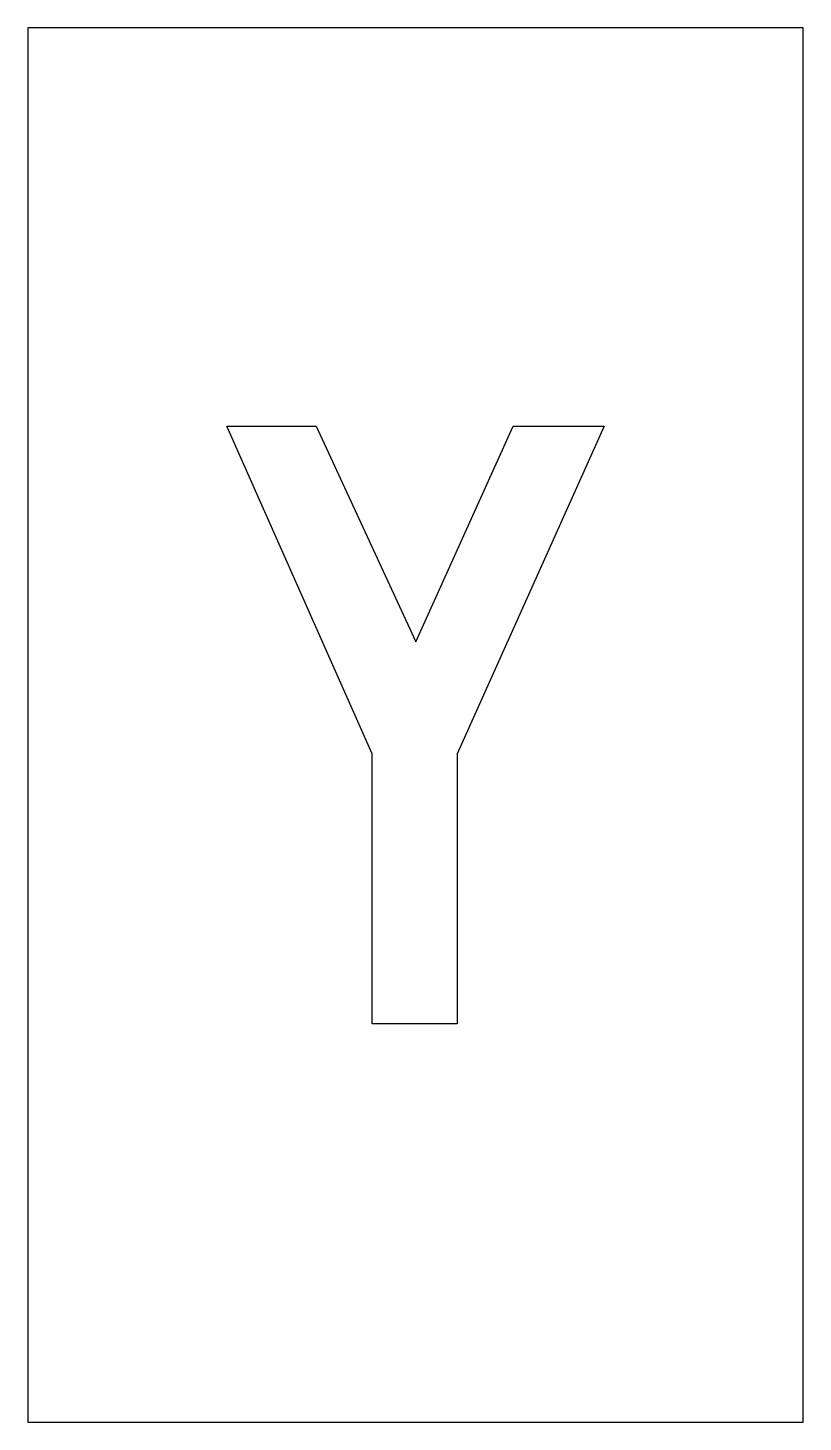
# Model space of a CAD drawing. Header units: inches. Extents: x 0 to 3.89, y 0 to 7.
import ezdxf

# ---------------------------------------------------------------- set-up
doc = ezdxf.new("R2010")
doc.units = ezdxf.units.IN
doc.header["$MEASUREMENT"] = 0
doc.layers.add('CUT', color=1, linetype='Continuous')

msp = doc.modelspace()

# ---------------------------------------------------------------- linework, layer by layer
at = {"layer": 'CUT'}
for points in [[(0, 0), (3.8943, 0), (3.8943, 7), (0, 7)], [(2.1561, 3.356), (2.1561, 2), (1.7292, 2), (1.7292, 3.356), (1, 5), (1.4476, 5), (1.9486, 3.917), (2.4377, 5), (2.8943, 5)]]:
    msp.add_lwpolyline(points, close=True, dxfattribs=at)

doc.saveas('drawing.dxf')
